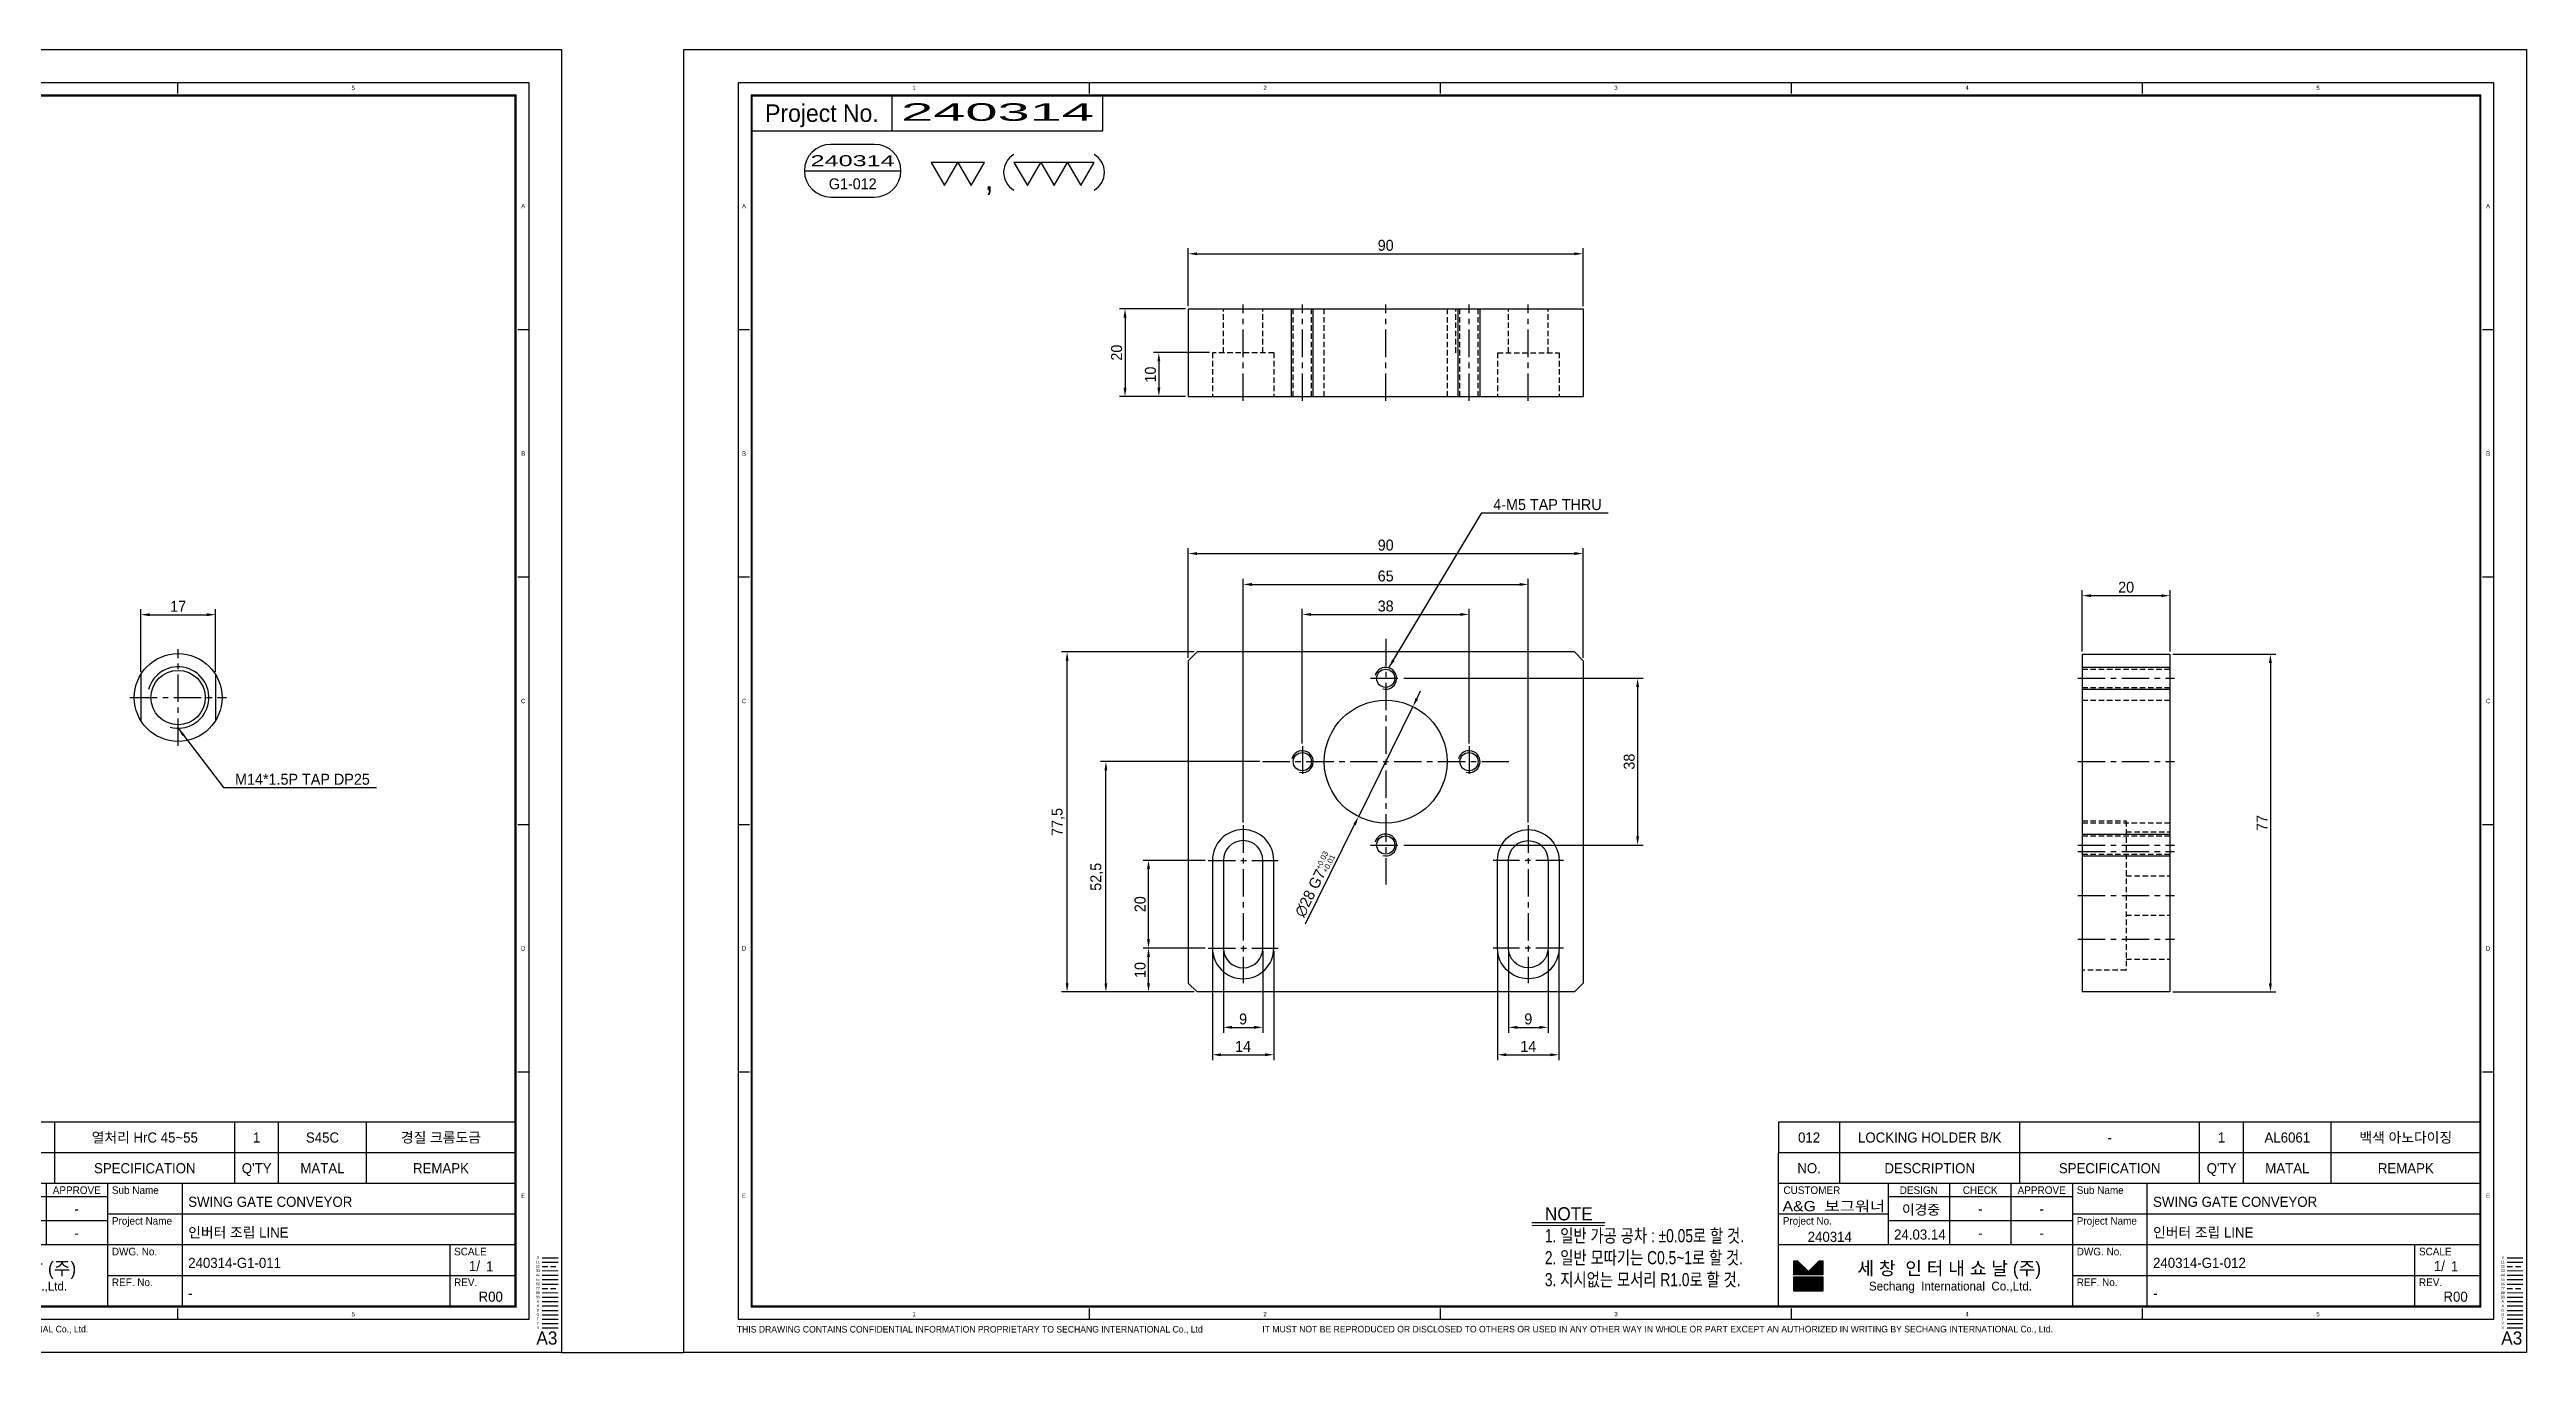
# Model space of a CAD drawing. Header units: inches. Extents: x 0 to 77285, y -118 to 40065.
# Drawn here: x 73023 to 73588, y 14981 to 15278 of the extents above; entities that cross this region are included whole.
import ezdxf
from ezdxf.enums import TextEntityAlignment as Align

# ---------------------------------------------------------------- set-up
doc = ezdxf.new("R2010")
doc.units = ezdxf.units.IN
doc.header["$LTSCALE"] = 5
doc.header["$MEASUREMENT"] = 0
for name, pattern in [('CENTER', [2, 1.25, -0.25, 0.25, -0.25]), ('HIDDEN', [0.375, 0.25, -0.125]), ('PHANTOM', [2.5, 1.25, -0.25, 0.25, -0.25, 0.25, -0.25])]:
    doc.linetypes.add(name, pattern=pattern)
for name, color, linetype in [('11', 1, 'CENTER'), ('22', 2, 'HIDDEN'), ('44', 4, 'Continuous'), ('55', 5, 'Continuous'), ('66', 6, 'PHANTOM'), ('77', 40, 'HIDDEN'), ('99', 181, 'Continuous'), ('A', 8, 'Continuous'), ('B', 123, 'Continuous'), ('D', 3, 'Continuous'), ('G', 231, 'Continuous'), ('T', 3, 'Continuous'), ('VV', 1, 'Continuous'), ('Y', 60, 'Continuous')]:
    doc.layers.add(name, color=color, linetype=linetype)
doc.layers.add('33', color=3, linetype='PHANTOM', lineweight=9)
doc.layers.add('88', color=35, linetype='Continuous', lineweight=5)
doc.styles.add('SCI', font='')
doc.styles.get('SCI').set_extended_font_data('Gulim')
doc.dimstyles.new('SCH', dxfattribs={"dimtxt": 2.5, "dimasz": 2, "dimexe": 1.25, "dimexo": 0.625, "dimtad": 1, "dimdec": 8, "dimtxsty": 'SCI', "dimcen": 2.5, "dimclrd": 4, "dimclre": 4, "dimclrt": 7, "dimadec": 8, "dimazin": 2, "dimtfac": 1, "dimtdec": 8, "dimtmove": 0, "dimatfit": 3, "dimfxl": 1, "dimarcsym": 0})

# ---------------------------------------------------------------- blocks, each defined once
blk = doc.blocks.new('A$C8c8d9adc')
for p, q in [((0, 26), (0, -64)), ((20, 26), (0, 26)), ((20, 26), (20, -64)), ((20, -64), (0, -64))]:
    blk.add_line(p, q)
at = {"layer": '11'}
for p, q in [((-1, 13.5), (21, 13.5)), ((-1, 0), (21, 0)), ((-1, -19), (21, -19)), ((-1, -38), (21, -38)), ((-1, -51.5), (21, -51.5))]:
    blk.add_line(p, q, dxfattribs=at)
at = {"layer": '22'}
for p, q in [((10, 20.5), (0, 20.5)), ((10, 6.5), (10, 20.5)), ((10, 18), (20, 18)), ((10, 6.5), (0, 6.5)), ((10, 9), (20, 9)), ((10, -35), (20, -35)), ((10, -44.5), (0, -44.5)), ((10, -44.5), (10, -58.5)), ((10, -47), (20, -47)), ((10, -56), (20, -56)), ((10, -58.5), (0, -58.5))]:
    blk.add_line(p, q, dxfattribs=at)
at = {"layer": '77'}
for p, q in [((0, 2.07), (20, 2.07)), ((0, -2.07), (20, -2.07)), ((0, -5), (20, -5)), ((20, -33), (0, -33)), ((0, -35.93), (20, -35.93)), ((0, -40.07), (20, -40.07))]:
    blk.add_line(p, q, dxfattribs=at)
at = {"layer": 'T'}
for p, q in [((0, 2.5), (20, 2.5)), ((0, -2.5), (20, -2.5)), ((0, -35.5), (20, -35.5)), ((0, -40.5), (20, -40.5))]:
    blk.add_line(p, q, dxfattribs=at)
blk = doc.blocks.new('A$C6231a13c')
for p, q in [((-8.5, 5.27), (-8.5, -5.27)), ((8.5, 5.27), (8.5, -5.27))]:
    blk.add_line(p, q)
for radius in [10, 6.19]:
    blk.add_circle((0, 0), radius)
at = {"layer": '11'}
for p, q in [((0, -11), (0, 11)), ((-11, 0), (11, 0))]:
    blk.add_line(p, q, dxfattribs=at)
at = {"layer": 'T'}
blk.add_arc((0, 0), 7, 255, 165, dxfattribs=at)
blk = doc.blocks.new('J2')
for p, q in [((0, 2.25), (-2.6, 2.25)), ((-2.6, 2.25), (-1.3, 0)), ((-1.3, 0), (0, 2.25)), ((2.6, 2.25), (0, 2.25)), ((0, 2.25), (1.3, 0)), ((1.3, 0), (2.6, 2.25))]:
    blk.add_line(p, q)
blk = doc.blocks.new('J3')
for p, q in [((-3.9, 2.25), (-2.6, 0)), ((-1.3, 2.25), (-3.9, 2.25)), ((-2.6, 0), (-1.3, 2.25)), ((-1.3, 2.25), (0, 0)), ((1.3, 2.25), (-1.3, 2.25)), ((0, 0), (1.3, 2.25)), ((1.3, 2.25), (2.6, 0)), ((3.9, 2.25), (1.3, 2.25)), ((2.6, 0), (3.9, 2.25))]:
    blk.add_line(p, q)
blk = doc.blocks.new('A$C645fd8c3')
at = {"linetype": 'Continuous'}
h = blk.add_hatch(dxfattribs=at)
h.set_pattern_fill('ANSI31', color=5, scale=0.563055, style=0)
h.set_pattern_definition([(45, (-482.600826, -378.99261), (-0.04976753, 0.04976753), [])])
h.paths.add_polyline_path([(259.73, -279.27), (259.73, -276.17), (258.74, -276.17), (256.35, -278.56), (253.96, -276.17), (252.97, -276.17), (252.97, -279.27)])
h.paths.add_polyline_path([(252.97, -279.83), (252.97, -282.93), (259.73, -282.93), (259.73, -279.83)])
at = {"color": 2}
for p, q in [((12.5, -289.5), (12.5, -7.5)), ((12.5, -7.5), (412.5, -7.5)), ((92.5, -10), (92.5, -7.5)), ((172.5, -10), (172.5, -7.5)), ((252.5, -10), (252.5, -7.5)), ((332.5, -10), (332.5, -7.5)), ((412.5, -7.5), (412.5, -289.5)), ((15, -63.9), (12.5, -63.9)), ((412.5, -63.9), (410, -63.9)), ((15, -120.3), (12.5, -120.3)), ((412.5, -120.3), (410, -120.3)), ((15, -176.7), (12.5, -176.7)), ((412.5, -176.7), (410, -176.7)), ((15, -233.1), (12.5, -233.1)), ((412.5, -233.1), (410, -233.1)), ((92.5, -289.5), (92.5, -287)), ((172.5, -289.5), (172.5, -287)), ((252.5, -289.5), (252.5, -287)), ((332.5, -289.5), (332.5, -287)), ((412.5, -289.5), (12.5, -289.5))]:
    blk.add_line(p, q, dxfattribs=at)
at = {"color": 40}
for p, q in [((47.5, -18.5), (47.5, -10.5)), ((95.5, -18.5), (95.5, -10.5))]:
    blk.add_line(p, q, dxfattribs=at)
at = {"color": 7, "linetype": 'Continuous'}
blk.add_line((27.52, -27.62), (49.52, -27.62), dxfattribs=at)
for p, q in [((409.5, -244.5), (249.5, -244.5)), ((249.5, -244.5), (249.5, -251.5)), ((249.5, -286.5), (249.5, -251.5)), ((409.5, -251.5), (249.5, -251.5)), ((409.5, -258.5), (249.5, -258.5)), ((316.5, -258.5), (316.5, -286.5)), ((316.5, -261.5), (274.5, -261.5)), ((316.5, -267), (274.5, -267)), ((415.59, -275.4), (419.2, -275.4))]:
    blk.add_line(p, q)
at = {"color": 3}
for p, q in [((263.5, -251.5), (263.5, -244.5)), ((304.5, -251.5), (304.5, -244.5)), ((345.5, -251.5), (345.5, -244.5)), ((355.5, -251.5), (355.5, -244.5)), ((375.5, -251.5), (375.5, -244.5)), ((263.5, -258.5), (263.5, -251.5)), ((304.5, -258.5), (304.5, -251.5)), ((345.5, -258.5), (345.5, -251.5)), ((355.5, -258.5), (355.5, -251.5)), ((375.5, -258.5), (375.5, -251.5)), ((274.5, -258.5), (274.5, -272.5)), ((288.5, -258.5), (288.5, -272.5)), ((302.5, -258.5), (302.5, -272.5)), ((333.5, -258.5), (333.5, -286.5)), ((274.5, -265.5), (249.5, -265.5)), ((409.58, -265.5), (316.5, -265.5)), ((409.5, -272.5), (249.5, -272.5)), ((409.58, -279.5), (316.5, -279.5))]:
    blk.add_line(p, q, dxfattribs=at)
at = {"color": 5, "linetype": 'Continuous'}
for p, q in [((252.97, -276.17), (252.97, -279.27)), ((253.96, -276.17), (252.97, -276.17)), ((253.96, -276.17), (256.35, -278.56)), ((258.74, -276.17), (256.35, -278.56)), ((259.73, -276.17), (258.74, -276.17)), ((259.73, -279.27), (259.73, -276.17)), ((259.73, -279.27), (252.97, -279.27)), ((252.97, -279.83), (252.97, -282.93)), ((259.73, -279.83), (252.97, -279.83)), ((259.73, -282.93), (259.73, -279.83)), ((252.97, -282.93), (259.73, -282.93))]:
    blk.add_line(p, q, dxfattribs=at)
at = {"color": 40, "const_width": 0.5}
blk.add_lwpolyline([(15.5, -286.5), (15.5, -10.5), (409.5, -10.5), (409.5, -286.5)], close=True, dxfattribs=at)
at = {"color": 40}
blk.add_lwpolyline([(15.5, -18.5), (95.5, -18.5)], dxfattribs=at)
blk.add_lwpolyline([(33.52, -21.62, 1), (33.52, -33.62), (43.52, -33.62, 1), (43.52, -21.62)], format="xyb", close=True)
at = {"const_width": 0.257}
blk.add_lwpolyline([(193.31, -268.04), (209.91, -268.04)], dxfattribs=at)
at = {"color": 3}
blk.add_lwpolyline([(193.31, -267.35), (209.91, -267.35)], dxfattribs=at)
for centre, start, end in [((77.61, -27.99), 120, 240), ((91.22, -27.99), 300, 60)]:
    blk.add_arc(centre, 4.69, start, end)
at = {"layer": '11'}
blk.add_line((415.59, -276.4), (419.2, -276.4), dxfattribs=at)
at = {"layer": '22'}
blk.add_line((415.59, -277.4), (419.2, -277.4), dxfattribs=at)
at = {"layer": '33'}
blk.add_line((415.59, -278.4), (419.2, -278.4), dxfattribs=at)
at = {"layer": '44'}
blk.add_line((415.59, -279.4), (419.2, -279.4), dxfattribs=at)
at = {"layer": '55'}
blk.add_line((415.59, -280.4), (419.2, -280.4), dxfattribs=at)
at = {"layer": '66'}
blk.add_line((415.59, -281.4), (419.2, -281.4), dxfattribs=at)
at = {"layer": '77'}
blk.add_line((415.59, -282.4), (419.2, -282.4), dxfattribs=at)
at = {"layer": '88'}
blk.add_line((415.59, -283.4), (419.2, -283.4), dxfattribs=at)
at = {"layer": '99'}
blk.add_line((415.59, -284.4), (419.2, -284.4), dxfattribs=at)
at = {"layer": 'A'}
blk.add_line((415.59, -285.4), (419.2, -285.4), dxfattribs=at)
at = {"layer": 'B'}
blk.add_line((415.59, -286.4), (419.2, -286.4), dxfattribs=at)
at = {"layer": 'D'}
blk.add_line((415.59, -287.4), (419.2, -287.4), dxfattribs=at)
at = {"layer": 'Defpoints', "color": 1}
blk.add_lwpolyline([(0, -297), (0, 0), (420, 0), (420, -297)], close=True, dxfattribs=at)
at = {"layer": 'G'}
blk.add_line((415.59, -288.4), (419.2, -288.4), dxfattribs=at)
at = {"layer": 'T'}
for p, q in [((394.5, -272.5), (394.5, -286.5)), ((415.59, -289.4), (419.2, -289.4))]:
    blk.add_line(p, q, dxfattribs=at)
at = {"layer": 'VV'}
blk.add_line((415.59, -291.4), (419.2, -291.4), dxfattribs=at)
at = {"layer": 'Y'}
blk.add_line((415.59, -290.4), (419.2, -290.4), dxfattribs=at)
at = {"xscale": 2.34375, "yscale": 2.34375, "zscale": 2.34375}
for name, p in [('J2', (62.5, -31.03)), ('J3', (84.42, -31.03))]:
    blk.add_blockref(name, p, dxfattribs=at)
at = {"color": 2, "style": 'SCI'}
for s, p in [('1', (52.5, -8.75)), ('2', (132.5, -8.75)), ('3', (212.5, -8.75)), ('4', (292.5, -8.75)), ('5', (372.5, -8.75)), ('A', (13.75, -35.7)), ('A', (411.25, -35.7)), ('B', (13.75, -92.1)), ('B', (411.25, -92.1)), ('C', (13.75, -148.5)), ('C', (411.25, -148.5)), ('D', (13.75, -204.9)), ('D', (411.25, -204.9)), ('E', (13.75, -261.3)), ('E', (411.25, -261.3)), ('E', (411.25, -261.3)), ('1', (52.5, -288.25)), ('2', (132.5, -288.25)), ('3', (212.5, -288.25)), ('4', (292.5, -288.25)), ('5', (372.5, -288.25))]:
    blk.add_text(s, height=1, dxfattribs=at).set_placement(p, align=Align.MIDDLE_CENTER)
at = {"style": 'SCI'}
for s, height, p in [('Project No.', 4, (31.5, -14.5)), (',', 5.86, (69.61, -29.14)), ('NO.', 2.308, (256.5, -255)), ('DESCRIPTION', 2.3077, (284, -255)), ('SPECIFICATION', 2.3077, (325, -255)), ("Q'TY", 2.308, (350.5, -255)), ('MATAL', 2.308, (365.5, -255)), ('REMAPK', 2.308, (392.5, -255)), ('DESIGN', 1.731, (281.5, -260)), ('CHECK', 1.731, (295.5, -260)), ('APPROVE', 1.731, (309.5, -260)), ('이경중', 2.308, (282, -264.44)), ('-', 2.31, (295.5, -264.25)), ('-', 2.31, (309.5, -264.25)), ('세 창  인 터 내 쇼 날 (주)', 3.0296, (288.44, -277.82)), ('0', 0.6, (414.6, -275.37)), ('Sechang  International  Co.,Ltd.', 2.0198, (288.72, -281.87))]:
    blk.add_text(s, height=height, dxfattribs=at).set_placement(p, align=Align.MIDDLE_CENTER)
for s, height, p in [('CUSTOMER', 1.731, (250.65, -260)), ('Sub Name', 1.731, (317.5, -260)), ('Project No.', 1.7308, (250.5, -267)), ('Project Name', 1.7308, (317.5, -267)), ('DWG. No.', 1.731, (317.5, -274)), ('SCALE', 1.731, (395.5, -274)), ('REF. No.', 1.731, (317.5, -281)), ('REV.', 1.731, (395.5, -281))]:
    blk.add_text(s, height=height, dxfattribs=at).set_placement(p, align=Align.MIDDLE_LEFT)
at = {"color": 40, "style": 'SCI'}
for s, height, p in [('-', 2.31, (295.5, -269.75)), ('-', 2.31, (309.5, -269.75)), ('1/', 2.308, (400.15, -277.29))]:
    blk.add_text(s, height=height, dxfattribs=at).set_placement(p, align=Align.MIDDLE_CENTER)
at = {"color": 3, "linetype": 'Continuous', "style": 'SCI'}
for s, p in [('THIS DRAWING CONTAINS CONFIDENTIAL INFORMATION PROPRIETARY TO SECHANG INTERNATIONAL Co., Ltd  ', (12.11, -292.46)), ('IT MUST NOT BE REPRODUCED OR DISCLOSED TO OTHERS OR USED IN ANY OTHER WAY IN WHOLE OR PART EXCEPT AN AUTHORIZED IN WRITING BY SECHANG INTERNATIONAL Co., Ltd.', (131.88, -292.43))]:
    blk.add_text(s, height=1.5, dxfattribs=at).set_placement(p)
at = {"color": 2, "style": 'SCI'}
blk.add_text('A3', height=3, dxfattribs=at).set_placement((419.05, -296.11), align=Align.BOTTOM_RIGHT)
at = {"color": 40, "insert": (196.28, -263.89), "char_height": 3, "attachment_point": 1, "style": 'SCI'}
blk.add_mtext_dynamic_manual_height_columns('NOTE{\\W0.8;\\P1. 일반 가공 공차 : %%P0.05로 할 것.\\P2. 일반 모따기는 C0.5~1로 할 것.\\P3. 지시없는 모서리 R1.0로 할 것.}', width=205.982, gutter_width=1.29, heights=[0], dxfattribs=at)
at = {"layer": '11', "style": 'SCI'}
blk.add_text('11', height=0.6, dxfattribs=at).set_placement((414.6, -276.37), align=Align.MIDDLE_CENTER)
at = {"layer": '22', "style": 'SCI'}
blk.add_text('22', height=0.6, dxfattribs=at).set_placement((414.6, -277.37), align=Align.MIDDLE_CENTER)
at = {"layer": '33', "style": 'SCI'}
blk.add_text('33', height=0.6, dxfattribs=at).set_placement((414.6, -278.37), align=Align.MIDDLE_CENTER)
at = {"layer": '44', "style": 'SCI'}
blk.add_text('44', height=0.6, dxfattribs=at).set_placement((414.6, -279.37), align=Align.MIDDLE_CENTER)
at = {"layer": '55', "style": 'SCI'}
blk.add_text('55', height=0.6, dxfattribs=at).set_placement((414.6, -280.37), align=Align.MIDDLE_CENTER)
at = {"layer": '66', "style": 'SCI'}
blk.add_text('66', height=0.6, dxfattribs=at).set_placement((414.6, -281.37), align=Align.MIDDLE_CENTER)
at = {"layer": '77', "style": 'SCI'}
blk.add_text('77', height=0.6, dxfattribs=at).set_placement((414.6, -282.37), align=Align.MIDDLE_CENTER)
at = {"layer": '88', "style": 'SCI'}
blk.add_text('88', height=0.6, dxfattribs=at).set_placement((414.6, -283.37), align=Align.MIDDLE_CENTER)
at = {"layer": '99', "style": 'SCI'}
blk.add_text('99', height=0.6, dxfattribs=at).set_placement((414.6, -284.37), align=Align.MIDDLE_CENTER)
at = {"layer": 'A', "style": 'SCI'}
blk.add_text('A', height=0.6, dxfattribs=at).set_placement((414.6, -285.37), align=Align.MIDDLE_CENTER)
at = {"layer": 'B', "style": 'SCI'}
blk.add_text('B', height=0.6, dxfattribs=at).set_placement((414.6, -286.37), align=Align.MIDDLE_CENTER)
at = {"layer": 'D', "style": 'SCI'}
blk.add_text('D', height=0.6, dxfattribs=at).set_placement((414.6, -287.37), align=Align.MIDDLE_CENTER)
at = {"layer": 'G', "style": 'SCI'}
blk.add_text('G', height=0.6, dxfattribs=at).set_placement((414.6, -288.37), align=Align.MIDDLE_CENTER)
at = {"layer": 'T', "style": 'SCI'}
blk.add_text('T', height=0.6, dxfattribs=at).set_placement((414.6, -289.37), align=Align.MIDDLE_CENTER)
at = {"layer": 'VV', "style": 'SCI'}
blk.add_text('V', height=0.6, dxfattribs=at).set_placement((414.6, -291.37), align=Align.MIDDLE_CENTER)
at = {"layer": 'Y', "style": 'SCI'}
blk.add_text('Y', height=0.6, dxfattribs=at).set_placement((414.6, -290.37), align=Align.MIDDLE_CENTER)
blk = doc.blocks.new('A$Cd2c9f6b1')
for p, q in [((-20, 55), (0, 55)), ((-20, 55), (-20, -22)), ((0, 55), (0, -22)), ((0, -22), (-20, -22))]:
    blk.add_line(p, q)
at = {"layer": '11'}
for p, q in [((-21, 49.5), (1, 49.5)), ((-21, 30.5), (1, 30.5)), ((-21, 11.5), (1, 11.5)), ((-21, 10), (1, 10)), ((-21, 0), (1, 0)), ((-21, -10), (1, -10))]:
    blk.add_line(p, q, dxfattribs=at)
at = {"layer": '22'}
for p, q in [((-20, 17), (-10, 17)), ((-10, 17), (-10, -17)), ((-10, 14.5), (0, 14.5)), ((-10, 4.5), (0, 4.5)), ((-10, -4.5), (0, -4.5)), ((-10, -14.5), (0, -14.5)), ((-10, -17), (-20, -17))]:
    blk.add_line(p, q, dxfattribs=at)
at = {"layer": '77'}
for p, q in [((-20, 51.57), (0, 51.57)), ((-20, 47.43), (0, 47.43)), ((-20, 44.5), (0, 44.5)), ((0, 16.5), (-20, 16.5)), ((-20, 13.57), (0, 13.57)), ((-20, 9.43), (0, 9.43))]:
    blk.add_line(p, q, dxfattribs=at)
at = {"layer": 'T'}
for p, q in [((-20, 52), (0, 52)), ((-20, 47), (0, 47)), ((-20, 14), (0, 14)), ((-20, 9), (0, 9))]:
    blk.add_line(p, q, dxfattribs=at)
blk = doc.blocks.new('A$C29d445bc')
for p, q in [((-45, 23), (-43, 25)), ((-45, 23), (-45, -50.5)), ((43, 25), (-43, 25)), ((43, 25), (45, 23)), ((45, 23), (45, -50.5)), ((-45, -50.5), (-43, -52.5)), ((43, -52.5), (45, -50.5)), ((43, -52.5), (-43, -52.5))]:
    blk.add_line(p, q)
for points in [[(-25.5, -22.5, 1), (-39.5, -22.5), (-39.5, -42.5, 1), (-25.5, -42.5)], [(25.5, -22.5, -1), (39.5, -22.5), (39.5, -42.5, -1), (25.5, -42.5)], [(-28, -22.5, 1), (-37, -22.5), (-37, -42.5, 1), (-28, -42.5)], [(28, -22.5, -1), (37, -22.5), (37, -42.5, -1), (28, -42.5)]]:
    blk.add_lwpolyline(points, format="xyb", close=True)
for centre, radius in [((0, 19), 2.07), ((0, 0), 14), ((-19, 0), 2.07), ((19, 0), 2.07), ((0, -19), 2.07)]:
    blk.add_circle(centre, radius)
at = {"layer": '11'}
for p, q in [((0, 28), (0, -28)), ((-3.5, 19), (3.5, 19)), ((-28.1, 0), (28.1, 0)), ((-19, 3.5), (-19, -3.5)), ((19, 3.5), (19, -3.5)), ((-32.5, -14.5), (-32.5, -50.5)), ((32.5, -14.5), (32.5, -50.5)), ((-40.5, -22.5), (-24.5, -22.5)), ((-3.5, -19), (3.5, -19)), ((40.5, -22.5), (24.5, -22.5)), ((-40.5, -42.5), (-24.5, -42.5)), ((40.5, -42.5), (24.5, -42.5))]:
    blk.add_line(p, q, dxfattribs=at)
at = {"layer": 'T'}
for centre in [(0, 19), (-19, 0), (19, 0), (0, -19)]:
    blk.add_arc(centre, 2.5, 255, 165, dxfattribs=at)
blk = doc.blocks.new('*D1596')
at = {"color": 4, "lineweight": -2, "transparency": 16777216}
for p, q in [((73043.84, 15136.16), (73043.84, 15150.4)), ((73045.84, 15149.15), (73058.84, 15149.15)), ((73060.84, 15136.16), (73060.84, 15150.4))]:
    blk.add_line(p, q, dxfattribs=at)
at = {"color": 4, "transparency": 16777216}
for points in [[(73045.84, 15149.48), (73045.84, 15148.81), (73043.84, 15149.15)], [(73058.84, 15149.48), (73058.84, 15148.81), (73060.84, 15149.15)]]:
    blk.add_solid(points, dxfattribs=at)
at = {"layer": 'Defpoints', "color": 0, "transparency": 16777216}
for p in [(73060.84, 15149.15), (73043.84, 15135.54), (73060.84, 15135.54)]:
    blk.add_point(p, dxfattribs=at)
at = {"color": 7, "transparency": 16777216, "insert": (73052.34, 15151.06), "char_height": 2.5, "attachment_point": 5, "style": 'SCI'}
blk.add_mtext('17', dxfattribs=at)
blk = doc.blocks.new('*D1598')
at = {"color": 4, "lineweight": -2, "transparency": 16777216}
for p, q in [((73308.56, 15119.78), (73308.56, 15150.46)), ((73310.56, 15149.21), (73344.56, 15149.21)), ((73346.56, 15119.78), (73346.56, 15150.46))]:
    blk.add_line(p, q, dxfattribs=at)
at = {"color": 4, "transparency": 16777216}
for points in [[(73310.56, 15149.54), (73310.56, 15148.87), (73308.56, 15149.21)], [(73344.56, 15149.54), (73344.56, 15148.87), (73346.56, 15149.21)]]:
    blk.add_solid(points, dxfattribs=at)
at = {"layer": 'Defpoints', "color": 0, "transparency": 16777216}
for p in [(73346.56, 15149.21), (73308.56, 15119.15), (73346.56, 15119.15)]:
    blk.add_point(p, dxfattribs=at)
at = {"color": 7, "transparency": 16777216, "insert": (73327.56, 15151.11), "char_height": 2.5, "attachment_point": 5, "style": 'SCI'}
blk.add_mtext('38', dxfattribs=at)
blk = doc.blocks.new('*D1599')
at = {"color": 4, "lineweight": -2, "transparency": 16777216}
for p, q in [((73295.06, 15101.78), (73295.06, 15157.3)), ((73297.06, 15156.05), (73358.06, 15156.05)), ((73360.06, 15101.78), (73360.06, 15157.3))]:
    blk.add_line(p, q, dxfattribs=at)
at = {"color": 4, "transparency": 16777216}
for points in [[(73297.06, 15156.38), (73297.06, 15155.71), (73295.06, 15156.05)], [(73358.06, 15156.38), (73358.06, 15155.71), (73360.06, 15156.05)]]:
    blk.add_solid(points, dxfattribs=at)
at = {"layer": 'Defpoints', "color": 0, "transparency": 16777216}
for p in [(73360.06, 15156.05), (73295.06, 15101.15), (73360.06, 15101.15)]:
    blk.add_point(p, dxfattribs=at)
at = {"color": 7, "transparency": 16777216, "insert": (73327.56, 15157.95), "char_height": 2.5, "attachment_point": 5, "style": 'SCI'}
blk.add_mtext('65', dxfattribs=at)
blk = doc.blocks.new('*D1600')
at = {"color": 4, "lineweight": -2, "transparency": 16777216}
for p, q in [((73282.56, 15139.28), (73282.56, 15164.34)), ((73372.56, 15139.28), (73372.56, 15164.34)), ((73284.56, 15163.09), (73370.56, 15163.09))]:
    blk.add_line(p, q, dxfattribs=at)
at = {"color": 4, "transparency": 16777216}
for points in [[(73284.56, 15163.42), (73284.56, 15162.76), (73282.56, 15163.09)], [(73370.56, 15163.42), (73370.56, 15162.76), (73372.56, 15163.09)]]:
    blk.add_solid(points, dxfattribs=at)
at = {"layer": 'Defpoints', "color": 0, "transparency": 16777216}
for p in [(73372.56, 15163.09), (73282.56, 15138.65), (73372.56, 15138.65)]:
    blk.add_point(p, dxfattribs=at)
at = {"color": 7, "transparency": 16777216, "insert": (73327.56, 15165), "char_height": 2.5, "attachment_point": 5, "style": 'SCI'}
blk.add_mtext('90', dxfattribs=at)
blk = doc.blocks.new('*D1601')
at = {"color": 4, "lineweight": -2, "transparency": 16777216}
for p, q in [((73290.56, 15072.53), (73290.56, 15053.83)), ((73299.56, 15072.53), (73299.56, 15053.83)), ((73292.56, 15055.08), (73297.56, 15055.08))]:
    blk.add_line(p, q, dxfattribs=at)
at = {"color": 4, "transparency": 16777216}
for points in [[(73292.56, 15055.42), (73292.56, 15054.75), (73290.56, 15055.08)], [(73297.56, 15055.42), (73297.56, 15054.75), (73299.56, 15055.08)]]:
    blk.add_solid(points, dxfattribs=at)
at = {"layer": 'Defpoints', "color": 0, "transparency": 16777216}
for p in [(73290.56, 15073.15), (73299.56, 15073.15), (73299.56, 15055.08)]:
    blk.add_point(p, dxfattribs=at)
at = {"color": 7, "transparency": 16777216, "insert": (73295.06, 15056.99), "char_height": 2.5, "attachment_point": 5, "style": 'SCI'}
blk.add_mtext('9', dxfattribs=at)
blk = doc.blocks.new('*D1602')
at = {"color": 4, "lineweight": -2, "transparency": 16777216}
for p, q in [((73288.06, 15072.53), (73288.06, 15047.59)), ((73302.06, 15072.53), (73302.06, 15047.59)), ((73290.06, 15048.84), (73300.06, 15048.84))]:
    blk.add_line(p, q, dxfattribs=at)
at = {"color": 4, "transparency": 16777216}
for points in [[(73290.06, 15049.17), (73290.06, 15048.5), (73288.06, 15048.84)], [(73300.06, 15049.17), (73300.06, 15048.5), (73302.06, 15048.84)]]:
    blk.add_solid(points, dxfattribs=at)
at = {"layer": 'Defpoints', "color": 0, "transparency": 16777216}
for p in [(73288.06, 15073.15), (73302.06, 15073.15), (73302.06, 15048.84)]:
    blk.add_point(p, dxfattribs=at)
at = {"color": 7, "transparency": 16777216, "insert": (73295.06, 15050.75), "char_height": 2.5, "attachment_point": 5, "style": 'SCI'}
blk.add_mtext('14', dxfattribs=at)
blk = doc.blocks.new('*D1603')
at = {"color": 4, "lineweight": -2, "transparency": 16777216}
for p, q in [((73355.56, 15072.53), (73355.56, 15053.83)), ((73364.56, 15072.53), (73364.56, 15053.83)), ((73357.56, 15055.08), (73362.56, 15055.08))]:
    blk.add_line(p, q, dxfattribs=at)
at = {"color": 4, "transparency": 16777216}
for points in [[(73357.56, 15055.42), (73357.56, 15054.75), (73355.56, 15055.08)], [(73362.56, 15055.42), (73362.56, 15054.75), (73364.56, 15055.08)]]:
    blk.add_solid(points, dxfattribs=at)
at = {"layer": 'Defpoints', "color": 0, "transparency": 16777216}
for p in [(73355.56, 15073.15), (73364.56, 15073.15), (73364.56, 15055.08)]:
    blk.add_point(p, dxfattribs=at)
at = {"color": 7, "transparency": 16777216, "insert": (73360.06, 15056.99), "char_height": 2.5, "attachment_point": 5, "style": 'SCI'}
blk.add_mtext('9', dxfattribs=at)
blk = doc.blocks.new('*D1604')
at = {"color": 4, "lineweight": -2, "transparency": 16777216}
for p, q in [((73353.06, 15072.53), (73353.06, 15047.59)), ((73367.06, 15072.53), (73367.06, 15047.59)), ((73355.06, 15048.84), (73365.06, 15048.84))]:
    blk.add_line(p, q, dxfattribs=at)
at = {"color": 4, "transparency": 16777216}
for points in [[(73355.06, 15049.17), (73355.06, 15048.5), (73353.06, 15048.84)], [(73365.06, 15049.17), (73365.06, 15048.5), (73367.06, 15048.84)]]:
    blk.add_solid(points, dxfattribs=at)
at = {"layer": 'Defpoints', "color": 0, "transparency": 16777216}
for p in [(73353.06, 15073.15), (73367.06, 15073.15), (73367.06, 15048.84)]:
    blk.add_point(p, dxfattribs=at)
at = {"color": 7, "transparency": 16777216, "insert": (73360.06, 15050.75), "char_height": 2.5, "attachment_point": 5, "style": 'SCI'}
blk.add_mtext('14', dxfattribs=at)
blk = doc.blocks.new('*D1605')
at = {"color": 4, "lineweight": -2, "transparency": 16777216}
for p, q in [((73286.44, 15073.15), (73272.25, 15073.15)), ((73273.5, 15065.15), (73273.5, 15071.15)), ((73283.94, 15063.15), (73272.25, 15063.15))]:
    blk.add_line(p, q, dxfattribs=at)
at = {"color": 4, "transparency": 16777216}
for points in [[(73273.17, 15071.15), (73273.83, 15071.15), (73273.5, 15073.15)], [(73273.17, 15065.15), (73273.83, 15065.15), (73273.5, 15063.15)]]:
    blk.add_solid(points, dxfattribs=at)
at = {"layer": 'Defpoints', "color": 0, "transparency": 16777216}
for p in [(73273.5, 15073.15), (73287.06, 15073.15), (73284.56, 15063.15)]:
    blk.add_point(p, dxfattribs=at)
at = {"color": 7, "transparency": 16777216, "insert": (73271.59, 15068.15), "char_height": 2.5, "attachment_point": 5, "rotation": 90, "style": 'SCI'}
blk.add_mtext('10', dxfattribs=at)
blk = doc.blocks.new('*D1606')
at = {"color": 4, "lineweight": -2, "transparency": 16777216}
for p, q in [((73286.44, 15093.15), (73272.25, 15093.15)), ((73273.5, 15075.15), (73273.5, 15091.15)), ((73286.44, 15073.15), (73272.25, 15073.15))]:
    blk.add_line(p, q, dxfattribs=at)
at = {"color": 4, "transparency": 16777216}
for points in [[(73273.17, 15091.15), (73273.83, 15091.15), (73273.5, 15093.15)], [(73273.17, 15075.15), (73273.83, 15075.15), (73273.5, 15073.15)]]:
    blk.add_solid(points, dxfattribs=at)
at = {"layer": 'Defpoints', "color": 0, "transparency": 16777216}
for p in [(73273.5, 15093.15), (73287.06, 15093.15), (73287.06, 15073.15)]:
    blk.add_point(p, dxfattribs=at)
at = {"color": 7, "transparency": 16777216, "insert": (73271.59, 15083.15), "char_height": 2.5, "attachment_point": 5, "rotation": 90, "style": 'SCI'}
blk.add_mtext('20', dxfattribs=at)
blk = doc.blocks.new('*D1607')
at = {"color": 4, "lineweight": -2, "transparency": 16777216}
for p, q in [((73298.84, 15115.65), (73262.54, 15115.65)), ((73263.79, 15065.15), (73263.79, 15113.65)), ((73283.94, 15063.15), (73262.54, 15063.15))]:
    blk.add_line(p, q, dxfattribs=at)
at = {"color": 4, "transparency": 16777216}
for points in [[(73263.46, 15113.65), (73264.12, 15113.65), (73263.79, 15115.65)], [(73263.46, 15065.15), (73264.12, 15065.15), (73263.79, 15063.15)]]:
    blk.add_solid(points, dxfattribs=at)
at = {"layer": 'Defpoints', "color": 0, "transparency": 16777216}
for p in [(73263.79, 15115.65), (73299.46, 15115.65), (73284.56, 15063.15)]:
    blk.add_point(p, dxfattribs=at)
at = {"color": 7, "transparency": 16777216, "insert": (73261.73, 15089.4), "char_height": 2.5, "attachment_point": 5, "rotation": 90, "style": 'SCI'}
blk.add_mtext('52,5', dxfattribs=at)
blk = doc.blocks.new('*D1608')
at = {"color": 4, "lineweight": -2, "transparency": 16777216}
for p, q in [((73283.94, 15140.65), (73253.7, 15140.65)), ((73254.95, 15065.15), (73254.95, 15138.65)), ((73283.94, 15063.15), (73253.7, 15063.15))]:
    blk.add_line(p, q, dxfattribs=at)
at = {"color": 4, "transparency": 16777216}
for points in [[(73254.62, 15138.65), (73255.29, 15138.65), (73254.95, 15140.65)], [(73254.62, 15065.15), (73255.29, 15065.15), (73254.95, 15063.15)]]:
    blk.add_solid(points, dxfattribs=at)
at = {"layer": 'Defpoints', "color": 0, "transparency": 16777216}
for p in [(73254.95, 15140.65), (73284.56, 15140.65), (73284.56, 15063.15)]:
    blk.add_point(p, dxfattribs=at)
at = {"color": 7, "transparency": 16777216, "insert": (73252.89, 15101.9), "char_height": 2.5, "attachment_point": 5, "rotation": 90, "style": 'SCI'}
blk.add_mtext('77,5', dxfattribs=at)
blk = doc.blocks.new('*D1609')
at = {"color": 4, "lineweight": -2, "transparency": 16777216}
for p, q in [((73331.69, 15134.65), (73386.23, 15134.65)), ((73384.98, 15132.65), (73384.98, 15098.65)), ((73331.69, 15096.65), (73386.23, 15096.65))]:
    blk.add_line(p, q, dxfattribs=at)
at = {"color": 4, "transparency": 16777216}
for points in [[(73384.65, 15132.65), (73385.31, 15132.65), (73384.98, 15134.65)], [(73384.65, 15098.65), (73385.31, 15098.65), (73384.98, 15096.65)]]:
    blk.add_solid(points, dxfattribs=at)
at = {"layer": 'Defpoints', "color": 0, "transparency": 16777216}
for p in [(73331.06, 15134.65), (73331.06, 15096.65), (73384.98, 15096.65)]:
    blk.add_point(p, dxfattribs=at)
at = {"color": 7, "transparency": 16777216, "insert": (73383.07, 15115.65), "char_height": 2.5, "attachment_point": 5, "rotation": 90, "style": 'SCI'}
blk.add_mtext('38', dxfattribs=at)
blk = doc.blocks.new('*D1610')
at = {"color": 4, "lineweight": -2, "transparency": 16777216}
for p, q in [((73334.65, 15130), (73335.53, 15131.79)), ((73333.76, 15128.2), (73321.36, 15103.1)), ((73309.32, 15078.71), (73320.48, 15101.3))]:
    blk.add_line(p, q, dxfattribs=at)
at = {"color": 4, "transparency": 16777216}
for points in [[(73334.35, 15130.14), (73334.95, 15129.85), (73333.76, 15128.2)], [(73320.18, 15101.45), (73320.78, 15101.16), (73321.36, 15103.1)]]:
    blk.add_solid(points, dxfattribs=at)
at = {"layer": 'Defpoints', "color": 0, "transparency": 16777216}
for p in [(73333.76, 15128.2), (73321.36, 15103.1)]:
    blk.add_point(p, dxfattribs=at)
at = {"color": 7, "transparency": 16777216, "insert": (73311.27, 15087.65), "char_height": 2.5, "attachment_point": 5, "rotation": 63.7199, "style": 'SCI'}
blk.add_mtext('\\A1;∅28{\\H1.00x; G7{\\H0.5x;\\S+0.03^ +0.01;}}', dxfattribs=at)
blk = doc.blocks.new('*D1611')
at = {"color": 4, "lineweight": -2, "transparency": 16777216}
for p, q in [((73281.94, 15218.88), (73266.9, 15218.88)), ((73268.15, 15216.88), (73268.15, 15200.88)), ((73281.94, 15198.88), (73266.9, 15198.88))]:
    blk.add_line(p, q, dxfattribs=at)
at = {"color": 4, "transparency": 16777216}
for points in [[(73267.81, 15216.88), (73268.48, 15216.88), (73268.15, 15218.88)], [(73267.81, 15200.88), (73268.48, 15200.88), (73268.15, 15198.88)]]:
    blk.add_solid(points, dxfattribs=at)
at = {"layer": 'Defpoints', "color": 0, "transparency": 16777216}
for p in [(73282.56, 15218.88), (73268.15, 15198.88), (73282.56, 15198.88)]:
    blk.add_point(p, dxfattribs=at)
at = {"color": 7, "transparency": 16777216, "insert": (73266.24, 15208.88), "char_height": 2.5, "attachment_point": 5, "rotation": 90, "style": 'SCI'}
blk.add_mtext('20', dxfattribs=at)
blk = doc.blocks.new('*D1612')
at = {"color": 4, "lineweight": -2, "transparency": 16777216}
for p, q in [((73282.56, 15219.5), (73282.56, 15232.67)), ((73284.56, 15231.42), (73370.56, 15231.42)), ((73372.56, 15219.5), (73372.56, 15232.67))]:
    blk.add_line(p, q, dxfattribs=at)
at = {"color": 4, "transparency": 16777216}
for points in [[(73284.56, 15231.75), (73284.56, 15231.09), (73282.56, 15231.42)], [(73370.56, 15231.75), (73370.56, 15231.09), (73372.56, 15231.42)]]:
    blk.add_solid(points, dxfattribs=at)
at = {"layer": 'Defpoints', "color": 0, "transparency": 16777216}
for p in [(73372.56, 15231.42), (73282.56, 15218.88), (73372.56, 15218.88)]:
    blk.add_point(p, dxfattribs=at)
at = {"color": 7, "transparency": 16777216, "insert": (73327.56, 15233.33), "char_height": 2.5, "attachment_point": 5, "style": 'SCI'}
blk.add_mtext('90', dxfattribs=at)
blk = doc.blocks.new('*D1613')
at = {"color": 4, "lineweight": -2, "transparency": 16777216}
for p, q in [((73287.44, 15208.88), (73274.61, 15208.88)), ((73275.86, 15206.88), (73275.86, 15200.88)), ((73281.94, 15198.88), (73274.61, 15198.88))]:
    blk.add_line(p, q, dxfattribs=at)
at = {"color": 4, "transparency": 16777216}
for points in [[(73275.53, 15206.88), (73276.19, 15206.88), (73275.86, 15208.88)], [(73275.53, 15200.88), (73276.19, 15200.88), (73275.86, 15198.88)]]:
    blk.add_solid(points, dxfattribs=at)
at = {"layer": 'Defpoints', "color": 0, "transparency": 16777216}
for p in [(73288.06, 15208.88), (73275.86, 15198.88), (73282.56, 15198.88)]:
    blk.add_point(p, dxfattribs=at)
at = {"color": 7, "transparency": 16777216, "insert": (73273.95, 15203.88), "char_height": 2.5, "attachment_point": 5, "rotation": 90, "style": 'SCI'}
blk.add_mtext('10', dxfattribs=at)
blk = doc.blocks.new('*D1614')
at = {"color": 4, "lineweight": -2, "transparency": 16777216}
for p, q in [((73486.32, 15140.78), (73486.32, 15154.74)), ((73488.32, 15153.49), (73504.32, 15153.49)), ((73506.32, 15140.78), (73506.32, 15154.74))]:
    blk.add_line(p, q, dxfattribs=at)
at = {"color": 4, "transparency": 16777216}
for points in [[(73488.32, 15153.82), (73488.32, 15153.16), (73486.32, 15153.49)], [(73504.32, 15153.82), (73504.32, 15153.16), (73506.32, 15153.49)]]:
    blk.add_solid(points, dxfattribs=at)
at = {"layer": 'Defpoints', "color": 0, "transparency": 16777216}
for p in [(73506.32, 15153.49), (73486.32, 15140.15), (73506.32, 15140.15)]:
    blk.add_point(p, dxfattribs=at)
at = {"color": 7, "transparency": 16777216, "insert": (73496.32, 15155.4), "char_height": 2.5, "attachment_point": 5, "style": 'SCI'}
blk.add_mtext('20', dxfattribs=at)
blk = doc.blocks.new('*D1615')
at = {"color": 4, "lineweight": -2, "transparency": 16777216}
for p, q in [((73506.94, 15140.15), (73530.46, 15140.15)), ((73529.21, 15138.15), (73529.21, 15065.15)), ((73506.94, 15063.15), (73530.46, 15063.15))]:
    blk.add_line(p, q, dxfattribs=at)
at = {"color": 4, "transparency": 16777216}
for points in [[(73528.87, 15138.15), (73529.54, 15138.15), (73529.21, 15140.15)], [(73528.87, 15065.15), (73529.54, 15065.15), (73529.21, 15063.15)]]:
    blk.add_solid(points, dxfattribs=at)
at = {"layer": 'Defpoints', "color": 0, "transparency": 16777216}
for p in [(73506.32, 15140.15), (73506.32, 15063.15), (73529.21, 15063.15)]:
    blk.add_point(p, dxfattribs=at)
at = {"color": 7, "transparency": 16777216, "insert": (73527.3, 15101.65), "char_height": 2.5, "attachment_point": 5, "rotation": 90, "style": 'SCI'}
blk.add_mtext('77', dxfattribs=at)

msp = doc.modelspace()

# ---------------------------------------------------------------- linework, layer by layer
at = {"layer": 'Defpoints'}
msp.add_line((73139.73483194, 14980.97591026), (73167.56341748, 14980.97591026), dxfattribs=at)

# ---------------------------------------------------------------- block references
at = {"color": 3}
for p in [(72719.73483194, 15277.97591026), (73167.56341748, 15277.97591026)]:
    msp.add_blockref('A$C645fd8c3', p, dxfattribs=at)
at = {"rotation": 90}
msp.add_blockref('A$C8c8d9adc', (73308.56253413, 15198.8757928), dxfattribs=at)
for name, p in [('A$C6231a13c', (73052.3364569, 15130.26845983)), ('A$C29d445bc', (73327.56253413, 15115.65102263)), ('A$Cd2c9f6b1', (73506.31643721, 15085.15102263))]:
    msp.add_blockref(name, p)

# ---------------------------------------------------------------- texts
at = {"style": 'SCI'}
for height, width, p, p2 in [(4, 2.339307, (73217.11601511, 15261.72537937), (73261.07380805, 15261.72537937)), (2.5, 1.63101, (73196.48658983, 15251.38472722), (73215.64172958, 15251.38472722))]:
    msp.add_text('240314', height=height, dxfattribs=dict(at, width=width)).set_placement(p, p2, align=Align.FIT)
for s, height, p in [('G1-012', 2.5, (73206.0872939, 15247.35652815)), ('열처리 HrC 45~55', 2.3076923077, (73044.73483194, 15029.97591026)), ('1', 2.30769231, (73070.23483194, 15029.97591026)), ('S45C', 2.307692308, (73085.23483194, 15029.97591026)), ('경질 크롬도금', 2.307692308, (73112.23483194, 15029.97591026)), ('012', 2.307692308, (73424.06341748, 15029.97591026)), ('LOCKING HOLDER B/K', 2.3076923077, (73451.56341748, 15029.97591852)), ('-', 2.30769231, (73492.56341748, 15029.97591026)), ('1', 2.30769231, (73518.06341748, 15029.97591026)), ('AL6061', 2.307692308, (73533.06341748, 15029.97591026)), ('백색 아노다이징', 2.307692308, (73560.06341748, 15029.97591026))]:
    msp.add_text(s, height=height, dxfattribs=at).set_placement(p, align=Align.MIDDLE_CENTER)
at = {"color": 40, "style": 'SCI'}
for s, height, p in [('SWING GATE CONVEYOR', 2.3076923077, (73054.6305524, 15015.32206411)), ('SWING GATE CONVEYOR', 2.3076923077, (73502.45913794, 15015.32206411)), ('인버터 조립 LINE', 2.3076923077, (73054.6305524, 15008.32206411)), ('인버터 조립 LINE', 2.3076923077, (73502.45913794, 15008.32206411)), ('240314-G1-011', 2.3076923077, (73054.6305524, 15001.39898719)), ('1', 2.30769231, (73122.52543822, 15000.61052565)), ('240314-G1-012', 2.3076923077, (73502.45913794, 15001.39898719)), ('1', 2.30769231, (73570.35402375, 15000.61052565)), ('-', 2.30769231, (73054.6305524, 14994.47591026)), ('-', 2.30769231, (73502.45913794, 14994.47591026))]:
    msp.add_text(s, height=height, dxfattribs=at).set_placement(p, align=Align.MIDDLE_LEFT)
at = {"color": 40, "style": 'SCI', "width": 1.12551}
msp.add_text('A&G_보그워너', height=2.307692308, dxfattribs=at).set_placement((73418.02091557, 15013.17153334), (73441.4038025, 15013.17153334), align=Align.FIT)
at = {"color": 40, "style": 'SCI'}
for s, p in [('240314', (73428.7732734, 15007.34129488)), ('24.03.14', (73449.30633257, 15007.86052565)), ('R00', (73123.58098579, 14993.68744873)), ('R00', (73571.40957133, 14993.68744873))]:
    msp.add_text(s, height=2.307692308, dxfattribs=at).set_placement(p, align=Align.MIDDLE_CENTER)
at = {"color": 7, "char_height": 2.5, "attachment_point": 7, "style": 'SCI'}
for s, insert in [('4-M5 TAP THRU', (73352.07264794, 15172.95959335)), ('M14*1.5P TAP DP25', (73065.30508215, 15110.35661775))]:
    msp.add_mtext(s, dxfattribs=dict(at, insert=insert))

# ---------------------------------------------------------------- dimensions: what is measured, and where the dimension line sits
for base, p1, p2, picture, middle in [((73372.5625341311, 15231.4189561849), (73282.5625341309, 15218.8757927951), (73372.5625341311, 15218.8757927951), '*D1612', (73327.562534131, 15233.3255806855)), ((73372.5625341309, 15163.0902246707), (73282.5625341309, 15138.6510226348), (73372.5625341309, 15138.6510226348), '*D1600', (73327.5625341309, 15164.9968491713)), ((73360.0625341309, 15156.0471770629), (73295.0625341309, 15101.1510226348), (73360.0625341309, 15101.1510226348), '*D1599', (73327.5625341309, 15157.9538015636)), ((73060.8364569008, 15149.1453704175), (73043.8364569007, 15135.536286706), (73060.8364569008, 15135.536286706), '*D1596', (73052.3364569008, 15151.0553238129)), ((73346.5625341309, 15149.2075053727), (73308.5625341309, 15119.1510226348), (73346.5625341309, 15119.1510226348), '*D1598', (73327.5625341309, 15151.1141298734)), ((73506.3164372076, 15153.4898756016), (73486.3164372076, 15140.151022635), (73506.3164372076, 15140.151022635), '*D1614', (73496.3164372076, 15155.3965001023)), ((73302.0625341309, 15048.8358326457), (73288.0625341309, 15073.1510226348), (73302.0625341309, 15073.1510226348), '*D1602', (73295.0625341309, 15050.7457860411)), ((73299.5625341309, 15055.0827194652), (73290.5625341309, 15073.1510226348), (73299.5625341309, 15073.1510226348), '*D1601', (73295.0625341309, 15056.9893439659)), ((73367.0625341309, 15048.8358326457), (73353.0625341309, 15073.1510226348), (73367.0625341309, 15073.1510226348), '*D1604', (73360.0625341309, 15050.7457860411)), ((73364.5625341309, 15055.0827194652), (73355.5625341309, 15073.1510226348), (73364.5625341309, 15073.1510226348), '*D1603', (73360.0625341309, 15056.9893439659))]:
    dim = msp.add_linear_dim(base=base, p1=p1, p2=p2, dimstyle='SCH')
    dim.commit()
    dim.dimension.update_dxf_attribs({"geometry": picture, "text_midpoint": middle})
for base, p1, p2, picture, middle in [((73268.1476173114, 15198.8757927951), (73282.5625341309, 15218.8757927951), (73282.5625341309, 15198.8757927951), '*D1611', (73266.2409928107, 15208.8757927951)), ((73275.8601642904, 15198.8757927951), (73288.0625341309, 15208.8757927951), (73282.5625341309, 15198.8757927951), '*D1613', (73273.9502108949, 15203.8757927951)), ((73254.952880106, 15140.6510226348), (73284.5625341309, 15063.1510226348), (73284.5625341309, 15140.6510226348), '*D1608', (73252.8931264442, 15101.9010226348)), ((73529.2083055291, 15063.1510226349), (73506.3164372076, 15140.151022635), (73506.3164372076, 15063.1510226349), '*D1615', (73527.3016810284, 15101.651022635)), ((73384.9795047049, 15096.6510226348), (73331.0625341309, 15134.6510226348), (73331.0625341309, 15096.6510226348), '*D1609', (73383.0728802042, 15115.6510226348)), ((73263.7889111012, 15115.6510226348), (73284.5625341309, 15063.1510226348), (73299.4625341309, 15115.6510226348), '*D1607', (73261.727492992, 15089.4010226348)), ((73273.4990229553, 15093.1510226349), (73287.0625341309, 15073.1510226348), (73287.0625341309, 15093.1510226348), '*D1606', (73271.5923984547, 15083.1510226348)), ((73273.4990229553, 15073.1510226349), (73284.5625341309, 15063.1510226348), (73287.0625341309, 15073.1510226348), '*D1605', (73271.5890695598, 15068.1510226348))]:
    dim = msp.add_linear_dim(base=base, p1=p1, p2=p2, angle=90, dimstyle='SCH')
    dim.commit()
    dim.dimension.update_dxf_attribs({"geometry": picture, "text_midpoint": middle})
dim = msp.add_diameter_dim_2p(p1=(73333.7611614398, 15128.2039911876), p2=(73321.3639068221, 15103.0980540821), text='<>{\\H1.00x; G7{\\H0.5x;\\S+0.03^ +0.01;}}', dimstyle='SCH', override={"dimpost": '', "dimtol": 0, "dimlim": 0, "dimtp": 0.028, "dimtm": -0.007, "dimtfac": 1, "dimtdec": 2, "dimtolj": 1, "dimtzin": 8})
dim.commit()
dim.dimension.update_dxf_attribs({"geometry": '*D1610', "text_midpoint": (73313.2512970491, 15086.6690399976), "dimtype": 163})

# ---------------------------------------------------------------- leaders
at = {"annotation_type": 0, "has_hookline": 1, "hookline_direction": 0}
for points, text_width in [([(73328.27708459, 15137.04673081), (73349.44764794, 15172.33459335), (73351.44764794, 15172.33459335)], 26.16178429), ([(73052.3364569, 15123.26845983), (73062.68008215, 15109.73161775), (73064.68008215, 15109.73161775)], 32.25699068)]:
    msp.add_leader(points, dimstyle='SCH', override={"dimgap": 0.625, "dimtad": 1}, dxfattribs=dict(at, text_width=text_width))

doc.saveas('drawing.dxf')
